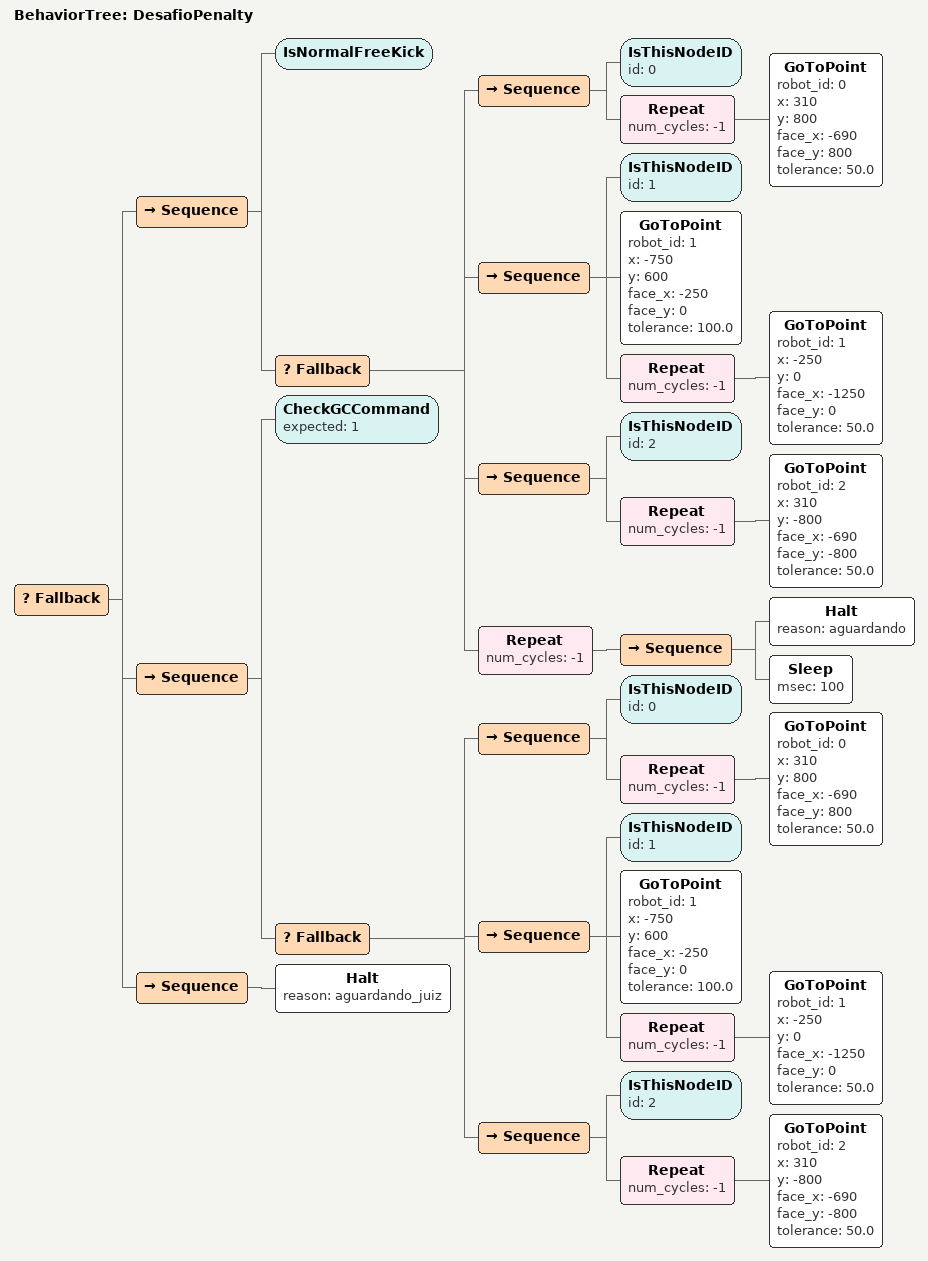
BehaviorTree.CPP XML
<root BTCPP_format="4">
    <BehaviorTree ID="DesafioPenalty">
        <Fallback>

            <!-- FASE DE EXECUÇÃO (Comando Ativo)               -->
            <Sequence>
                <IsNormalFreeKick/>

                <Fallback>

                    <!-- ROBÔ ID 0 (POSIÇÃO SUPERIOR) -->
                    <Sequence>
                        <IsThisNodeID id="0"/>
                        <!-- Trava no destino final para manter a posição ativamente -->
                        <Repeat num_cycles="-1">
                            <GoToPoint robot_id="0" x="310" y="800" face_x="-690" face_y="800" tolerance="50.0"/>
                        </Repeat>
                    </Sequence>

                    <!-- ROBÔ ID 1 (BATEDOR - Contornando a Bola) -->
                    <Sequence>
                        <IsThisNodeID id="1"/>
                        <!-- Waypoint: passa por cima da bola -->
                        <GoToPoint robot_id="1" x="-750" y="600" face_x="-250" face_y="0" tolerance="100.0"/>
                        <!-- Trava no destino final: impede a árvore de resetar e voltar pro waypoint -->
                        <Repeat num_cycles="-1">
                            <GoToPoint robot_id="1" x="-250" y="0" face_x="-1250" face_y="0" tolerance="50.0"/>
                        </Repeat>
                    </Sequence>

                    <!-- ROBÔ ID 2 (POSIÇÃO INFERIOR) -->
                    <Sequence>
                        <IsThisNodeID id="2"/>
                        <!-- Trava no destino final para manter a posição ativamente -->
                        <Repeat num_cycles="-1">
                            <GoToPoint robot_id="2" x="310" y="-800" face_x="-690" face_y="-800" tolerance="50.0"/>
                        </Repeat>
                    </Sequence>

                    <!-- DEMAIS ROBÔS ESTÁTICOS -->
                    <Repeat num_cycles="-1">
                        <Sequence><Halt reason="aguardando"/><Sleep msec="100"/></Sequence>
                    </Repeat>

                </Fallback>
            </Sequence>

            <!-- FASE DE PREPARAÇÃO (Comando STOP = 1)          -->
            <Sequence>
                <CheckGCCommand expected="1"/>
                <Fallback>
                    <Sequence>
                        <IsThisNodeID id="0"/>
                        <Repeat num_cycles="-1">
                            <GoToPoint robot_id="0" x="310" y="800" face_x="-690" face_y="800" tolerance="50.0"/>
                        </Repeat>
                    </Sequence>
                    <Sequence>
                        <IsThisNodeID id="1"/>
                        <GoToPoint robot_id="1" x="-750" y="600" face_x="-250" face_y="0" tolerance="100.0"/>
                        <Repeat num_cycles="-1">
                            <GoToPoint robot_id="1" x="-250" y="0" face_x="-1250" face_y="0" tolerance="50.0"/>
                        </Repeat>
                    </Sequence>
                    <Sequence>
                        <IsThisNodeID id="2"/>
                        <Repeat num_cycles="-1">
                            <GoToPoint robot_id="2" x="310" y="-800" face_x="-690" face_y="-800" tolerance="50.0"/>
                        </Repeat>
                    </Sequence>
                </Fallback>
            </Sequence>

            <!-- ESTADO INATIVO                                 -->
            <Sequence>
                <Halt reason="aguardando_juiz"/>
            </Sequence>

        </Fallback>
    </BehaviorTree>
</root>
